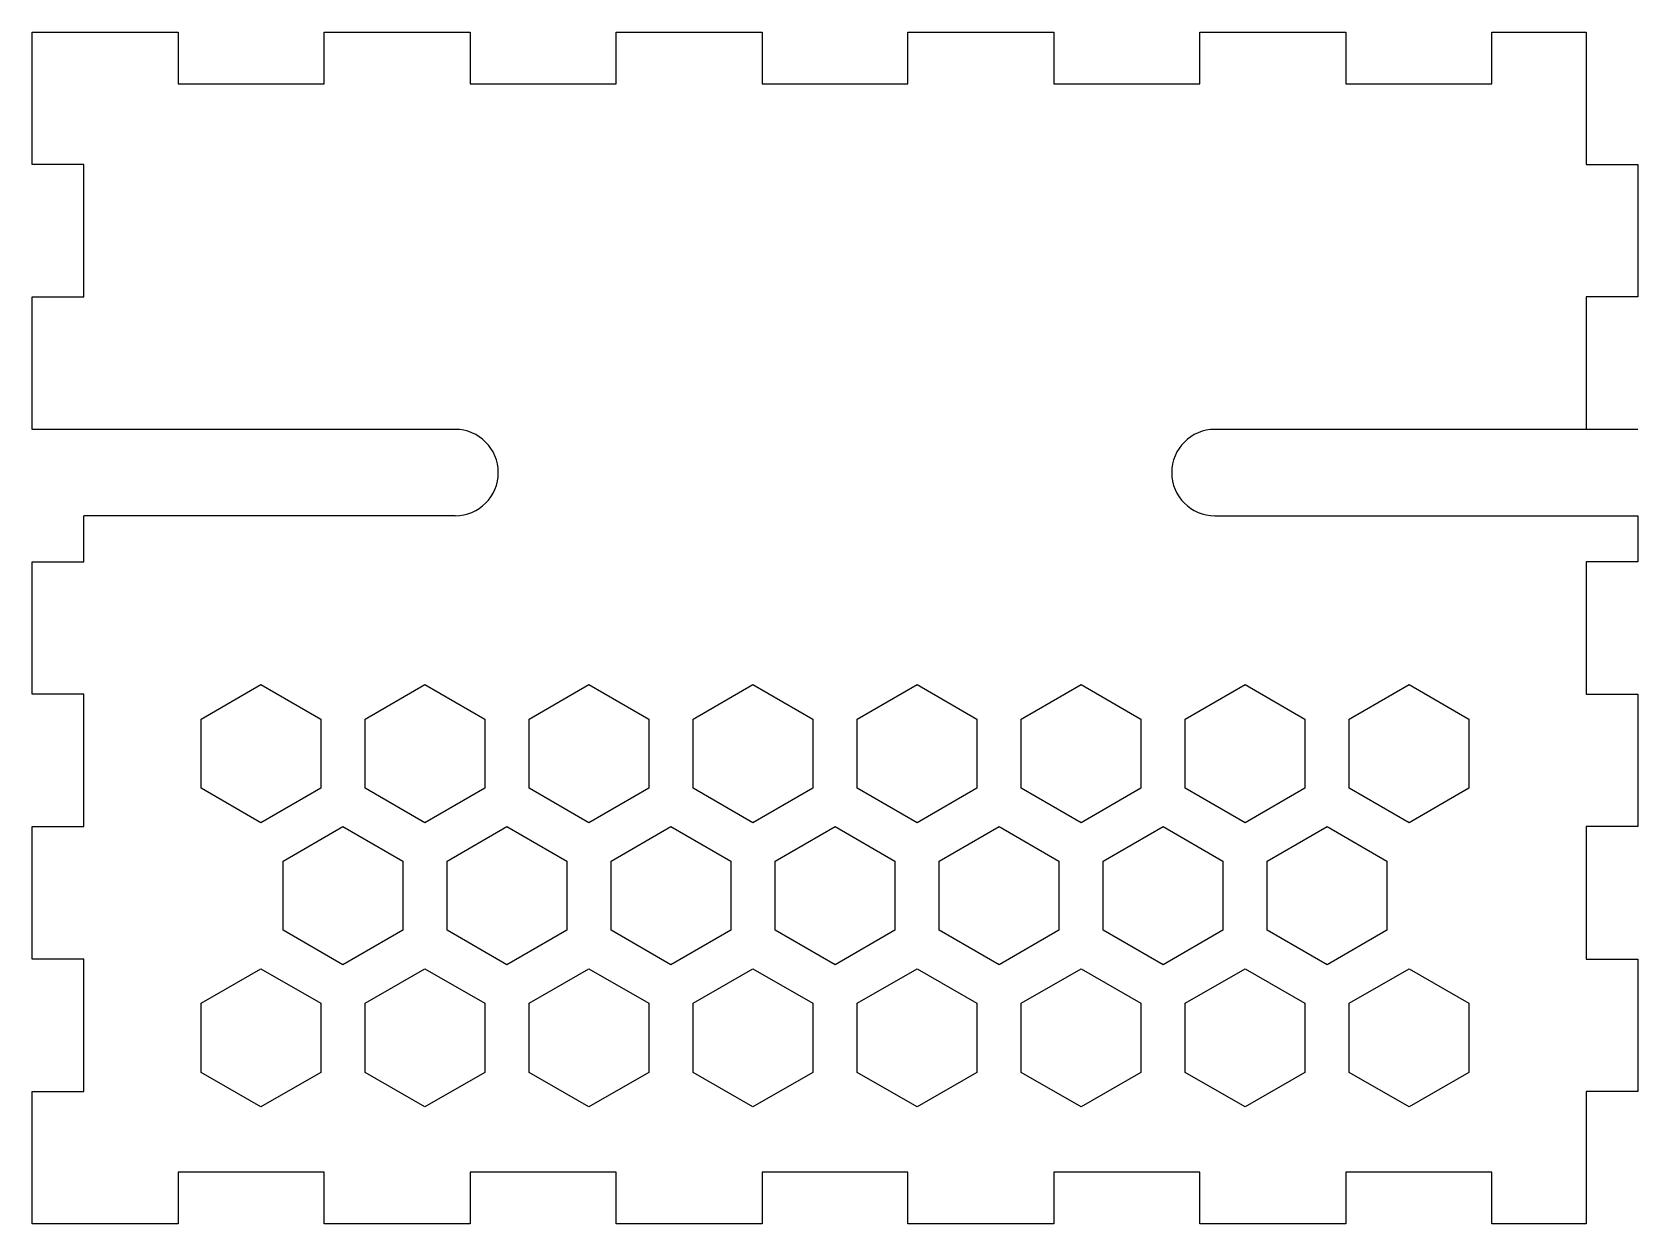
# Model space of a CAD drawing. Header units: millimetres. Extents: x 0 to 93, y -69 to 0.
import ezdxf

# ---------------------------------------------------------------- set-up
doc = ezdxf.new("R2010")
doc.units = ezdxf.units.MM

msp = doc.modelspace()

# ---------------------------------------------------------------- linework, layer by layer
at = {"color": 7, "linetype": 'Continuous', "lineweight": 25}
for p, q in [((0, 0), (8.454, 0)), ((0, -7.666), (0, 0)), ((8.454, 0), (8.454, -3)), ((16.909, 0), (25.364, 0)), ((16.909, -3), (16.909, 0)), ((25.364, 0), (25.364, -3)), ((33.819, 0), (42.273, 0)), ((33.819, -3), (33.819, 0)), ((42.273, 0), (42.273, -3)), ((50.727, 0), (59.181, 0)), ((50.727, -3), (50.727, 0)), ((59.181, 0), (59.181, -3)), ((67.637, 0), (76.091, 0)), ((67.637, -3), (67.637, 0)), ((76.091, 0), (76.091, -3)), ((84.545, 0), (90, 0)), ((84.545, -3), (84.545, 0)), ((90, 0), (90, -7.666)), ((8.454, -3), (16.909, -3)), ((25.364, -3), (33.819, -3)), ((42.273, -3), (50.727, -3)), ((59.181, -3), (67.637, -3)), ((76.091, -3), (84.545, -3)), ((3, -7.666), (0, -7.666)), ((3, -15.334), (3, -7.666)), ((90, -7.666), (93, -7.666)), ((93, -7.666), (93, -15.334)), ((0, -15.334), (3, -15.334)), ((0, -23), (0, -15.334)), ((90, -15.334), (90, -23)), ((93, -15.334), (90, -15.334)), ((24.5, -23), (0, -23)), ((93, -23), (68.5, -23)), ((24.5, -28), (3, -28)), ((3, -30.667), (3, -28)), ((68.5, -28), (93, -28)), ((93, -28), (93, -30.667)), ((0, -30.667), (3, -30.667)), ((0, -38.333), (0, -30.667)), ((90, -30.667), (90, -38.333)), ((93, -30.667), (90, -30.667)), ((9.786, -39.773), (13.25, -37.773)), ((13.25, -37.773), (16.714, -39.773)), ((19.286, -39.773), (22.75, -37.773)), ((22.75, -37.773), (26.214, -39.773)), ((28.786, -39.773), (32.25, -37.773)), ((32.25, -37.773), (35.714, -39.773)), ((38.286, -39.773), (41.75, -37.773)), ((41.75, -37.773), (45.214, -39.773)), ((47.786, -39.773), (51.25, -37.773)), ((51.25, -37.773), (54.714, -39.773)), ((57.286, -39.773), (60.75, -37.773)), ((60.75, -37.773), (64.214, -39.773)), ((66.786, -39.773), (70.25, -37.773)), ((70.25, -37.773), (73.714, -39.773)), ((76.286, -39.773), (79.75, -37.773)), ((79.75, -37.773), (83.214, -39.773)), ((3, -38.333), (0, -38.333)), ((3, -46.001), (3, -38.333)), ((90, -38.333), (93, -38.333)), ((93, -38.333), (93, -46.001)), ((9.786, -43.773), (9.786, -39.773)), ((16.714, -39.773), (16.714, -43.773)), ((19.286, -43.773), (19.286, -39.773)), ((26.214, -39.773), (26.214, -43.773)), ((28.786, -43.773), (28.786, -39.773)), ((35.714, -39.773), (35.714, -43.773)), ((38.286, -43.773), (38.286, -39.773)), ((45.214, -39.773), (45.214, -43.773)), ((47.786, -43.773), (47.786, -39.773)), ((54.714, -39.773), (54.714, -43.773)), ((57.286, -43.773), (57.286, -39.773)), ((64.214, -39.773), (64.214, -43.773)), ((66.786, -43.773), (66.786, -39.773)), ((73.714, -39.773), (73.714, -43.773)), ((76.286, -43.773), (76.286, -39.773)), ((83.214, -39.773), (83.214, -43.773)), ((13.25, -45.773), (9.786, -43.773)), ((16.714, -43.773), (13.25, -45.773)), ((22.75, -45.773), (19.286, -43.773)), ((26.214, -43.773), (22.75, -45.773)), ((32.25, -45.773), (28.786, -43.773)), ((35.714, -43.773), (32.25, -45.773)), ((41.75, -45.773), (38.286, -43.773)), ((45.214, -43.773), (41.75, -45.773)), ((51.25, -45.773), (47.786, -43.773)), ((54.714, -43.773), (51.25, -45.773)), ((60.75, -45.773), (57.286, -43.773)), ((64.214, -43.773), (60.75, -45.773)), ((70.25, -45.773), (66.786, -43.773)), ((73.714, -43.773), (70.25, -45.773)), ((79.75, -45.773), (76.286, -43.773)), ((83.214, -43.773), (79.75, -45.773)), ((0, -46.001), (3, -46.001)), ((0, -53.667), (0, -46.001)), ((14.536, -48), (18, -46)), ((18, -46), (21.464, -48)), ((24.036, -48), (27.5, -46)), ((27.5, -46), (30.964, -48)), ((33.536, -48), (37, -46)), ((37, -46), (40.464, -48)), ((43.036, -48), (46.5, -46)), ((46.5, -46), (49.964, -48)), ((52.536, -48), (56, -46)), ((56, -46), (59.464, -48)), ((62.036, -48), (65.5, -46)), ((65.5, -46), (68.964, -48)), ((71.536, -48), (75, -46)), ((75, -46), (78.464, -48)), ((90, -46.001), (90, -53.667)), ((93, -46.001), (90, -46.001)), ((14.536, -52), (14.536, -48)), ((21.464, -48), (21.464, -52)), ((24.036, -52), (24.036, -48)), ((30.964, -48), (30.964, -52)), ((33.536, -52), (33.536, -48)), ((40.464, -48), (40.464, -52)), ((43.036, -52), (43.036, -48)), ((49.964, -48), (49.964, -52)), ((52.536, -52), (52.536, -48)), ((59.464, -48), (59.464, -52)), ((62.036, -52), (62.036, -48)), ((68.964, -48), (68.964, -52)), ((71.536, -52), (71.536, -48)), ((78.464, -48), (78.464, -52)), ((18, -54), (14.536, -52)), ((21.464, -52), (18, -54)), ((27.5, -54), (24.036, -52)), ((30.964, -52), (27.5, -54)), ((37, -54), (33.536, -52)), ((40.464, -52), (37, -54)), ((46.5, -54), (43.036, -52)), ((49.964, -52), (46.5, -54)), ((56, -54), (52.536, -52)), ((59.464, -52), (56, -54)), ((65.5, -54), (62.036, -52)), ((68.964, -52), (65.5, -54)), ((75, -54), (71.536, -52)), ((78.464, -52), (75, -54)), ((3, -53.667), (0, -53.667)), ((3, -61.334), (3, -53.667)), ((90, -53.667), (93, -53.667)), ((93, -53.667), (93, -61.334)), ((9.786, -56.227), (13.25, -54.227)), ((13.25, -54.227), (16.714, -56.227)), ((19.286, -56.227), (22.75, -54.227)), ((22.75, -54.227), (26.214, -56.227)), ((28.786, -56.227), (32.25, -54.227)), ((32.25, -54.227), (35.714, -56.227)), ((38.286, -56.227), (41.75, -54.227)), ((41.75, -54.227), (45.214, -56.227)), ((47.786, -56.227), (51.25, -54.227)), ((51.25, -54.227), (54.714, -56.227)), ((57.286, -56.227), (60.75, -54.227)), ((60.75, -54.227), (64.214, -56.227)), ((66.786, -56.227), (70.25, -54.227)), ((70.25, -54.227), (73.714, -56.227)), ((76.286, -56.227), (79.75, -54.227)), ((79.75, -54.227), (83.214, -56.227)), ((9.786, -60.227), (9.786, -56.227)), ((16.714, -56.227), (16.714, -60.227)), ((19.286, -60.227), (19.286, -56.227)), ((26.214, -56.227), (26.214, -60.227)), ((28.786, -60.227), (28.786, -56.227)), ((35.714, -56.227), (35.714, -60.227)), ((38.286, -60.227), (38.286, -56.227)), ((45.214, -56.227), (45.214, -60.227)), ((47.786, -60.227), (47.786, -56.227)), ((54.714, -56.227), (54.714, -60.227)), ((57.286, -60.227), (57.286, -56.227)), ((64.214, -56.227), (64.214, -60.227)), ((66.786, -60.227), (66.786, -56.227)), ((73.714, -56.227), (73.714, -60.227)), ((76.286, -60.227), (76.286, -56.227)), ((83.214, -56.227), (83.214, -60.227)), ((13.25, -62.227), (9.786, -60.227)), ((16.714, -60.227), (13.25, -62.227)), ((22.75, -62.227), (19.286, -60.227)), ((26.214, -60.227), (22.75, -62.227)), ((32.25, -62.227), (28.786, -60.227)), ((35.714, -60.227), (32.25, -62.227)), ((41.75, -62.227), (38.286, -60.227)), ((45.214, -60.227), (41.75, -62.227)), ((51.25, -62.227), (47.786, -60.227)), ((54.714, -60.227), (51.25, -62.227)), ((60.75, -62.227), (57.286, -60.227)), ((64.214, -60.227), (60.75, -62.227)), ((70.25, -62.227), (66.786, -60.227)), ((73.714, -60.227), (70.25, -62.227)), ((79.75, -62.227), (76.286, -60.227)), ((83.214, -60.227), (79.75, -62.227)), ((0, -61.334), (3, -61.334)), ((0, -69), (0, -61.334)), ((90, -61.334), (90, -69)), ((93, -61.334), (90, -61.334)), ((8.454, -66), (8.454, -69)), ((16.909, -66), (8.454, -66)), ((16.909, -69), (16.909, -66)), ((25.364, -66), (25.364, -69)), ((33.819, -66), (25.364, -66)), ((33.819, -69), (33.819, -66)), ((42.273, -66), (42.273, -69)), ((50.727, -66), (42.273, -66)), ((50.727, -69), (50.727, -66)), ((59.181, -66), (59.181, -69)), ((67.637, -66), (59.181, -66)), ((67.637, -69), (67.637, -66)), ((76.091, -66), (76.091, -69)), ((84.545, -66), (76.091, -66)), ((84.545, -69), (84.545, -66)), ((8.454, -69), (0, -69)), ((25.364, -69), (16.909, -69)), ((42.273, -69), (33.819, -69)), ((59.181, -69), (50.727, -69)), ((76.091, -69), (67.637, -69)), ((90, -69), (84.545, -69))]:
    msp.add_line(p, q, dxfattribs=at)
for centre, start, end in [((24.5, -25.5), 270, 90), ((68.5, -25.5), 90, 270)]:
    msp.add_arc(centre, 2.5, start, end, dxfattribs=at)

doc.saveas('drawing.dxf')
